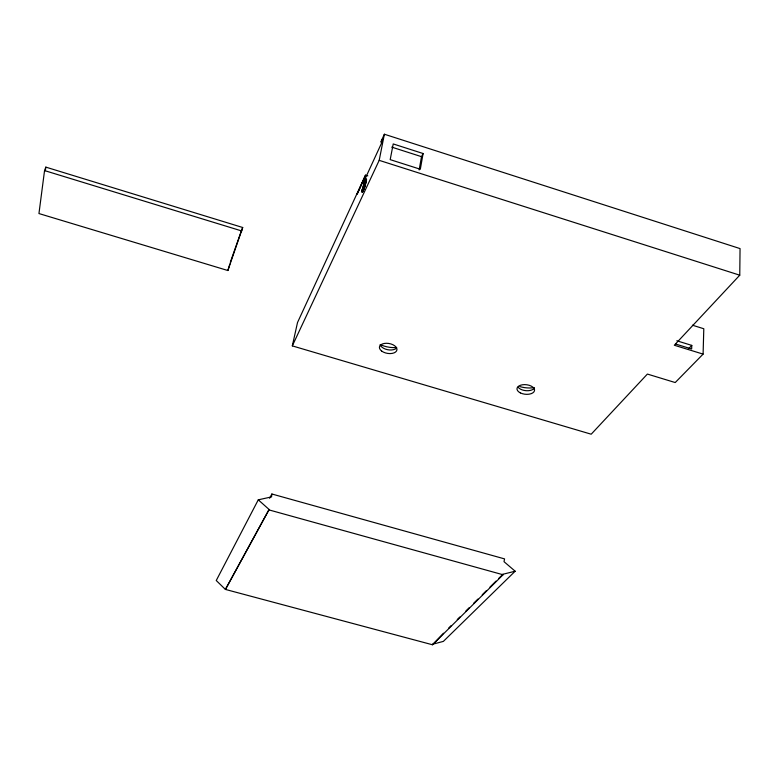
<?xml version="1.0" encoding="UTF-8"?>
<svg xmlns="http://www.w3.org/2000/svg" width="779" height="779" viewBox="0 0 779 779"><rect width="100%" height="100%" fill="white"/><g stroke="black" fill="none" stroke-linecap="round" stroke-linejoin="round"><path stroke-width="1.17" d="M692.424 325.203L703.797 328.748L703.096 354.114L674.312 345.243L739.758 275.191L740.05 248.598L384.378 134.231L381.291 140.98L381.028 142.265L382.567 138.905L381.866 142.44L363.16 183.026L365.4 183.737M676.834 340.783L691.781 345.399L691.655 348.982L675.529 344.016M44.549 170.582L38.95 213.553L227.877 270.527L242.697 227.497L45.834 167.125L44.549 170.582L241.792 230.983M45.357 170.718L45.834 167.125M423.094 153.521L420.319 169.247L390.191 159.637L393.22 143.94L423.094 153.521L421.497 156.667L419.151 169.939M703.096 354.114L675.218 382.547L647.388 374.066L591.203 434.205L292.32 345.886L379.188 160.347L384.378 134.231M367.824 175.898L365.507 175.158L357.123 194.166L363.871 179.569L363.16 183.026M365.964 183.046L366.5 180.387M271.881 494.003L271.54 496.905L258.277 499.826L216.25 580.511L225.374 589.411L432.491 644.769L503.078 574.766L502.883 574.269L515.153 571.211L504.013 561.669L504.568 558.894L271.881 494.003L269.592 498.268M292.32 345.886L297.51 322.535L365.507 175.158M227.877 270.527L229.844 264.062M230.292 262.357L241.587 230.214M241.529 230.798L242.697 227.497M225.374 589.411L269.106 509.485L258.277 499.826M225.686 589.09L269.106 509.485M363.589 190.183L362.985 191.478L363.306 190.904A6.923 0.808 -72.6 0 1 362.839 191.8M688.451 348.885L691.781 345.399M432.491 644.769L443.504 633.22M448.675 628.098L451.255 625.527M457.273 619.548L459.853 616.987M465.881 611.009L469.318 607.591M473.622 603.316L477.926 599.051M482.23 594.776L486.534 590.501M489.972 587.084L495.999 581.105M498.579 578.544L502.883 574.269M515.153 571.211L443.368 641.39L432.326 644.321M268.745 509.836L503.078 574.766M379.188 160.347L739.758 275.191M391.72 147.124L421.497 156.667M362.157 191.916A6.923 0.808 -72.6 0 1 364.29 183.396A6.923 0.808 -72.6 0 1 366.558 179.569M365.517 184.711A6.923 0.808 -72.6 0 1 363.842 189.648M396.199 348.437A8.861 5.015 9.8 0 1 387.299 349.644A8.861 5.015 9.8 0 1 380.269 344.951M396.686 347.492A19.124 10.935 9.8 0 1 380.22 344.532M534.267 388.302A8.812 4.82 5.8 0 1 526.176 390.698A8.812 4.82 5.8 0 1 518.074 387.163M534.267 387.621A19.017 10.507 5.8 0 1 519.914 386.608M362.264 189.91L362.245 190.651L362.576 189.044L362.264 189.91M365.273 180.543L365.049 181.351L365.653 180.037L365.273 180.543M520.382 392.908A8.832 4.81 5.9 0 0 534.482 390.756A8.832 4.81 5.9 0 0 522.436 384.777A8.832 4.81 5.9 0 0 520.382 392.908M381.681 351.066A8.871 5.005 9.8 0 0 396.55 350.959A8.871 5.005 9.8 0 0 386.326 343.276A8.871 5.005 9.8 0 0 381.681 351.066M363.686 189.648A7.089 0.828 -72.6 0 0 366.354 178.956A7.089 0.828 -72.6 0 0 362.547 188.499A7.089 0.828 -72.6 0 0 363.686 189.648"/></g></svg>
